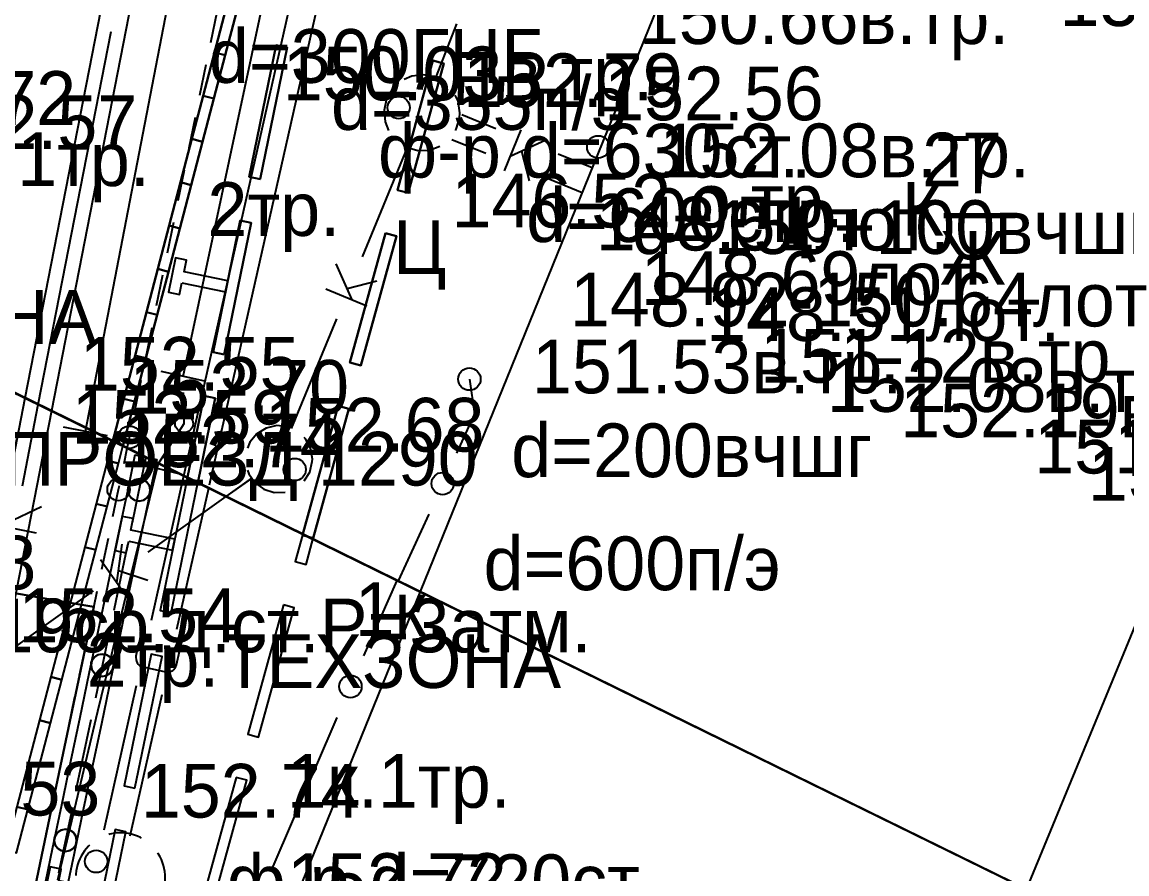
# Model space of a CAD drawing. Header units: metres. Extents: x -2743 to 126, y 13412 to 13916.
# Drawn here: x -1899.13 to -1874.43, y 13671.37 to 13690.41 of the extents above; entities that cross this region are included whole.
import ezdxf

# ---------------------------------------------------------------- set-up
doc = ezdxf.new("R2010")
doc.units = ezdxf.units.M
for name, color, linetype in [('0_геоподоснова', 7, 'Continuous'), ('link-улица Берзарина_Граница работ$0$ГП_Граница проектирования', 7, 'Continuous'), ('link-улица Берзарина_Покрытия — Новые$0$ДВ_ПП_Тип2_Р_покрытия_ПЧ_Местные', 7, 'Continuous'), ('output[1-12]_3_ДЖКХ-24_03233kl$0$Красные линии', 7, 'Continuous'), ('output[1-12]_3_ДЖКХ-24_03233pp$0$Водосток проектный', 7, 'Continuous'), ('output[1-12]_3_ДЖКХ-24_03233tp$0$Горизонтали', 7, 'Continuous'), ('output[1-12]_3_ДЖКХ-24_03233tp$0$Граница улицы', 7, 'Continuous'), ('output[1-12]_3_ДЖКХ-24_03233tp$0$Здания', 7, 'Continuous'), ('output[1-12]_3_ДЖКХ-24_03233tp$0$Колодцы', 7, 'Continuous'), ('output[1-12]_3_ДЖКХ-24_03233tp$0$Ограды', 7, 'Continuous'), ('output[1-12]_3_ДЖКХ-24_03233up$0$Водопровод', 7, 'Continuous'), ('output[1-12]_3_ДЖКХ-24_03233up$0$Водосток', 7, 'Continuous'), ('output[1-12]_3_ДЖКХ-24_03233up$0$Газопровод', 7, 'Continuous'), ('output[1-12]_3_ДЖКХ-24_03233up$0$Кабели', 7, 'Continuous'), ('output[1-12]_3_ДЖКХ-24_03233up$0$Кабель связи', 7, 'Continuous'), ('output[1-12]_3_ДЖКХ-24_03233up$0$Канализация самотёчная', 7, 'Continuous'), ('output[1-12]_brd$0$Граница заказа', 7, 'Continuous'), ('output[19-22]_3_ДЖКХ-25_01840tp$0$Бортовой камень', 7, 'Continuous'), ('output[19-22]_3_ДЖКХ-25_01840tp$0$Горизонтали', 7, 'Continuous'), ('output[19-22]_3_ДЖКХ-25_01840tp$0$Граница улицы', 7, 'Continuous'), ('output[19-22]_3_ДЖКХ-25_01840tp$0$Здания', 7, 'Continuous'), ('output[19-22]_3_ДЖКХ-25_01840tp$0$Колодцы', 7, 'Continuous'), ('output[19-22]_3_ДЖКХ-25_01840tp$0$Фонари', 7, 'Continuous'), ('output[19-22]_3_ДЖКХ-25_01840up$0$Водосток', 7, 'Continuous'), ('output[19-22]_3_ДЖКХ-25_01840up$0$Газопровод', 7, 'Continuous'), ('output[19-22]_3_ДЖКХ-25_01840up$0$Кабели', 7, 'Continuous'), ('output[19-22]_3_ДЖКХ-25_01840up$0$Кабель защиты', 7, 'Continuous'), ('output[19-22]_3_ДЖКХ-25_01840up$0$Канализация самотёчная', 7, 'Continuous'), ('output[19-22]_brd$0$Граница заказа', 7, 'Continuous')]:
    doc.layers.add(name, color=color, linetype=linetype)

msp = doc.modelspace()

# ---------------------------------------------------------------- linework, layer by layer
at = {"layer": '0_геоподоснова'}
for points in [[(-1894.575, 13690.696), (-1894.829, 13689.728), (-1894.587, 13689.665), (-1894.334, 13690.632), (-1894.575, 13690.696)], [(-1894.829, 13689.728), (-1895.082, 13688.761), (-1894.84, 13688.698), (-1894.587, 13689.665), (-1894.829, 13689.728)], [(-1893.807, 13686.899), (-1893.203, 13689.838), (-1893.448, 13689.888), (-1894.052, 13686.95), (-1893.807, 13686.899)], [(-1889.944, 13689.547), (-1890.739, 13686.654), (-1890.498, 13686.588), (-1889.703, 13689.48), (-1889.944, 13689.547)], [(-1895.082, 13688.761), (-1895.336, 13687.794), (-1895.094, 13687.73), (-1894.84, 13688.698), (-1895.082, 13688.761)], [(-1895.336, 13687.794), (-1895.589, 13686.826), (-1895.347, 13686.763), (-1895.094, 13687.73), (-1895.336, 13687.794)], [(-1895.589, 13686.826), (-1895.842, 13685.859), (-1895.601, 13685.795), (-1895.347, 13686.763), (-1895.589, 13686.826)], [(-1895.842, 13685.859), (-1896.096, 13684.891), (-1895.854, 13684.828), (-1895.601, 13685.795), (-1895.842, 13685.859)], [(-1894.613, 13682.981), (-1894.009, 13685.92), (-1894.253, 13685.97), (-1894.858, 13683.032), (-1894.613, 13682.981)], [(-1891.004, 13685.69), (-1891.8, 13682.797), (-1891.558, 13682.731), (-1890.763, 13685.623), (-1891.004, 13685.69)], [(-1895.56, 13684.58), (-1894.581, 13684.378), (-1894.53, 13684.623), (-1895.51, 13684.825), (-1895.457, 13685.084), (-1895.701, 13685.135), (-1895.858, 13684.371), (-1895.614, 13684.32), (-1895.56, 13684.58)], [(-1896.096, 13684.891), (-1896.349, 13683.924), (-1896.107, 13683.861), (-1895.854, 13684.828), (-1896.096, 13684.891)], [(-1896.349, 13683.924), (-1896.603, 13682.957), (-1896.361, 13682.893), (-1896.107, 13683.861), (-1896.349, 13683.924)], [(-1896.603, 13682.957), (-1896.856, 13681.989), (-1896.614, 13681.926), (-1896.361, 13682.893), (-1896.603, 13682.957)], [(-1895.196, 13680.146), (-1894.814, 13682.002), (-1895.059, 13682.052), (-1895.441, 13680.197), (-1895.196, 13680.146)], [(-1896.856, 13681.989), (-1897.109, 13681.022), (-1896.867, 13680.959), (-1896.614, 13681.926), (-1896.856, 13681.989)], [(-1892.065, 13681.833), (-1892.86, 13678.94), (-1892.619, 13678.874), (-1891.824, 13681.766), (-1892.065, 13681.833)]]:
    msp.add_lwpolyline(points, close=True, dxfattribs=at)
for points in [[(-1894.829, 13689.728), (-1894.575, 13690.696)], [(-1894.334, 13690.632), (-1894.587, 13689.665)], [(-1895.082, 13688.761), (-1894.829, 13689.728)], [(-1894.829, 13689.728), (-1894.587, 13689.665)], [(-1894.587, 13689.665), (-1894.829, 13689.728)], [(-1894.052, 13686.95), (-1893.448, 13689.888)], [(-1893.203, 13689.838), (-1893.807, 13686.899)], [(-1893.448, 13689.888), (-1893.203, 13689.838)], [(-1894.587, 13689.665), (-1894.84, 13688.698)], [(-1890.739, 13686.654), (-1889.944, 13689.547)], [(-1889.703, 13689.48), (-1890.498, 13686.588)], [(-1889.944, 13689.547), (-1889.703, 13689.48)], [(-1895.336, 13687.794), (-1895.082, 13688.761)], [(-1895.082, 13688.761), (-1894.84, 13688.698)], [(-1894.84, 13688.698), (-1895.082, 13688.761)], [(-1894.84, 13688.698), (-1895.094, 13687.73)], [(-1895.589, 13686.826), (-1895.336, 13687.794)], [(-1895.094, 13687.73), (-1895.347, 13686.763)], [(-1895.336, 13687.794), (-1895.094, 13687.73)], [(-1895.094, 13687.73), (-1895.336, 13687.794)], [(-1895.842, 13685.859), (-1895.589, 13686.826)], [(-1895.347, 13686.763), (-1895.601, 13685.795)], [(-1895.589, 13686.826), (-1895.347, 13686.763)], [(-1895.347, 13686.763), (-1895.589, 13686.826)], [(-1893.807, 13686.899), (-1894.052, 13686.95)], [(-1890.498, 13686.588), (-1890.739, 13686.654)], [(-1896.096, 13684.891), (-1895.842, 13685.859)], [(-1895.601, 13685.795), (-1895.854, 13684.828)], [(-1895.842, 13685.859), (-1895.601, 13685.795)], [(-1895.601, 13685.795), (-1895.842, 13685.859)], [(-1894.858, 13683.032), (-1894.253, 13685.97)], [(-1894.009, 13685.92), (-1894.613, 13682.981)], [(-1894.253, 13685.97), (-1894.009, 13685.92)], [(-1891.8, 13682.797), (-1891.004, 13685.69)], [(-1890.763, 13685.623), (-1891.558, 13682.731)], [(-1891.004, 13685.69), (-1890.763, 13685.623)], [(-1895.701, 13685.135), (-1895.858, 13684.371)], [(-1895.701, 13685.135), (-1895.858, 13684.371)], [(-1895.457, 13685.084), (-1895.701, 13685.135)], [(-1895.457, 13685.084), (-1895.701, 13685.135)], [(-1895.51, 13684.825), (-1895.457, 13685.084)], [(-1895.51, 13684.825), (-1895.457, 13685.084)], [(-1896.349, 13683.924), (-1896.096, 13684.891)], [(-1895.854, 13684.828), (-1896.107, 13683.861)], [(-1896.096, 13684.891), (-1895.854, 13684.828)], [(-1895.854, 13684.828), (-1896.096, 13684.891)], [(-1894.53, 13684.623), (-1895.51, 13684.825)], [(-1894.53, 13684.623), (-1895.51, 13684.825)], [(-1895.614, 13684.32), (-1895.56, 13684.58)], [(-1895.614, 13684.32), (-1895.56, 13684.58)], [(-1895.56, 13684.58), (-1894.581, 13684.378)], [(-1895.56, 13684.58), (-1894.581, 13684.378)], [(-1894.581, 13684.378), (-1894.53, 13684.623)], [(-1894.581, 13684.378), (-1894.53, 13684.623)], [(-1895.858, 13684.371), (-1895.614, 13684.32)], [(-1895.858, 13684.371), (-1895.614, 13684.32)], [(-1896.603, 13682.957), (-1896.349, 13683.924)], [(-1896.107, 13683.861), (-1896.361, 13682.893)], [(-1896.349, 13683.924), (-1896.107, 13683.861)], [(-1896.107, 13683.861), (-1896.349, 13683.924)], [(-1894.613, 13682.981), (-1894.858, 13683.032)], [(-1896.856, 13681.989), (-1896.603, 13682.957)], [(-1896.361, 13682.893), (-1896.614, 13681.926)], [(-1896.603, 13682.957), (-1896.361, 13682.893)], [(-1896.361, 13682.893), (-1896.603, 13682.957)], [(-1891.558, 13682.731), (-1891.8, 13682.797)], [(-1895.441, 13680.197), (-1895.059, 13682.052)], [(-1895.059, 13682.052), (-1894.814, 13682.002)], [(-1897.109, 13681.022), (-1896.856, 13681.989)], [(-1896.614, 13681.926), (-1896.867, 13680.959)], [(-1896.856, 13681.989), (-1896.614, 13681.926)], [(-1896.614, 13681.926), (-1896.856, 13681.989)], [(-1894.814, 13682.002), (-1895.196, 13680.146)], [(-1892.86, 13678.94), (-1892.065, 13681.833)], [(-1892.065, 13681.833), (-1891.824, 13681.766)], [(-1891.824, 13681.766), (-1892.619, 13678.874)], [(-1896.867, 13680.959), (-1897.109, 13681.022)], [(-1895.196, 13680.146), (-1895.441, 13680.197)], [(-1892.619, 13678.874), (-1892.86, 13678.94)]]:
    msp.add_lwpolyline(points, dxfattribs=at)
at = {"layer": 'link-улица Берзарина_Граница работ$0$ГП_Граница проектирования'}
msp.add_lwpolyline([(-1925.652, 13684.776), (-1910.389, 13675.967), (-1908.332, 13677.759), (-1907.876, 13679.448), (-1904.758, 13678.606), (-1898.282, 13677.463), (-1897.523, 13677.341), (-1897.595, 13676.996), (-1898.092, 13674.632), (-1898.516, 13672.615), (-1899.087, 13669.905), (-1899.186, 13669.415), (-1899.224, 13669.07), (-1899.205, 13668.028), (-1898.951, 13666.832), (-1898.452, 13665.716), (-1898.191, 13665.303), (-1897.752, 13664.749), (-1897.622, 13664.604), (-1896.676, 13663.934), (-1892.541, 13661.442), (-1881.058, 13654.762), (-1868.528, 13647.482)], dxfattribs=at)
at = {"layer": 'link-улица Берзарина_Покрытия — Новые$0$ДВ_ПП_Тип2_Р_покрытия_ПЧ_Местные'}
msp.add_lwpolyline([(-1899.087, 13669.905), (-1898.516, 13672.615), (-1898.092, 13674.632), (-1897.595, 13676.996), (-1897.523, 13677.341), (-1898.282, 13677.463), (-1904.758, 13678.606)], dxfattribs=at)
at = {"layer": 'output[1-12]_3_ДЖКХ-24_03233kl$0$Красные линии'}
for points in [[(-1897.109, 13681.022), (-1897.218, 13680.609), (-1896.976, 13680.545), (-1896.867, 13680.959), (-1897.109, 13681.022)], [(-1897.218, 13680.609), (-1897.471, 13679.641), (-1897.229, 13679.578), (-1896.976, 13680.545), (-1897.218, 13680.609)], [(-1895.8, 13677.208), (-1895.196, 13680.146), (-1895.441, 13680.197), (-1896.045, 13677.258), (-1895.8, 13677.208)], [(-1897.471, 13679.641), (-1897.724, 13678.674), (-1897.483, 13678.61), (-1897.229, 13679.578), (-1897.471, 13679.641)], [(-1896.747, 13678.806), (-1895.768, 13678.605), (-1895.718, 13678.85), (-1896.697, 13679.051), (-1896.644, 13679.311), (-1896.889, 13679.361), (-1897.046, 13678.597), (-1896.801, 13678.547), (-1896.747, 13678.806)], [(-1892.86, 13678.94), (-1893.022, 13678.349), (-1892.781, 13678.283), (-1892.619, 13678.874), (-1892.86, 13678.94)], [(-1897.724, 13678.674), (-1897.978, 13677.706), (-1897.736, 13677.643), (-1897.483, 13678.61), (-1897.724, 13678.674)], [(-1897.978, 13677.706), (-1898.231, 13676.739), (-1897.989, 13676.676), (-1897.736, 13677.643), (-1897.978, 13677.706)], [(-1893.287, 13677.385), (-1894.082, 13674.492), (-1893.841, 13674.426), (-1893.046, 13677.319), (-1893.287, 13677.385)], [(-1898.231, 13676.739), (-1898.485, 13675.772), (-1898.243, 13675.708), (-1897.989, 13676.676), (-1898.231, 13676.739)], [(-1896.606, 13673.29), (-1896.001, 13676.228), (-1896.246, 13676.279), (-1896.85, 13673.34), (-1896.606, 13673.29)], [(-1898.485, 13675.772), (-1898.738, 13674.804), (-1898.496, 13674.741), (-1898.243, 13675.708), (-1898.485, 13675.772)], [(-1898.738, 13674.804), (-1898.991, 13673.837), (-1898.749, 13673.774), (-1898.496, 13674.741), (-1898.738, 13674.804)], [(-1898.991, 13673.837), (-1899.245, 13672.87), (-1899.003, 13672.806), (-1898.749, 13673.774), (-1898.991, 13673.837)], [(-1894.347, 13673.528), (-1895.142, 13670.635), (-1894.901, 13670.569), (-1894.106, 13673.462), (-1894.347, 13673.528)], [(-1899.245, 13672.87), (-1899.498, 13671.902), (-1899.256, 13671.839), (-1899.003, 13672.806), (-1899.245, 13672.87)], [(-1897.411, 13669.372), (-1896.807, 13672.31), (-1897.052, 13672.36), (-1897.656, 13669.422), (-1897.411, 13669.372)], [(-1898.359, 13670.97), (-1897.379, 13670.769), (-1897.329, 13671.014), (-1898.308, 13671.215), (-1898.255, 13671.475), (-1898.5, 13671.525), (-1898.657, 13670.761), (-1898.412, 13670.711), (-1898.359, 13670.97)]]:
    msp.add_lwpolyline(points, close=True, dxfattribs=at)
at = {"layer": 'output[1-12]_3_ДЖКХ-24_03233tp$0$Горизонтали'}
msp.add_circle((-1896.972, 13679.96), 0.25, dxfattribs=at)
at = {"layer": 'output[1-12]_3_ДЖКХ-24_03233tp$0$Граница улицы'}
for points in [[(-1896.851, 13680.541), (-1896.779, 13680.888)], [(-1897.098, 13679.359), (-1896.972, 13679.96), (-1896.953, 13680.052)], [(-1897.347, 13678.177), (-1897.201, 13678.87)], [(-1897.595, 13676.996), (-1897.45, 13677.688)], [(-1897.844, 13675.814), (-1897.698, 13676.506)], [(-1898.092, 13674.632), (-1897.947, 13675.325)], [(-1898.341, 13673.45), (-1898.195, 13674.143)], [(-1898.589, 13672.268), (-1898.444, 13672.961)], [(-1898.838, 13671.087), (-1898.692, 13671.779)]]:
    msp.add_lwpolyline(points, dxfattribs=at)
at = {"layer": 'output[1-12]_3_ДЖКХ-24_03233tp$0$Здания'}
msp.add_lwpolyline([(-1890.233, 13677.678), (-1893.337, 13670.038), (-1879.715, 13664.16), (-1873.416, 13661.442), (-1873.905, 13660.31), (-1862.637, 13655.602), (-1844.846, 13648.235), (-1830.237, 13642.339), (-1829.719, 13643.578), (-1826.253, 13642.128), (-1814.365, 13637.154), (-1811.871, 13643.272)], dxfattribs=at)
at = {"layer": 'output[1-12]_3_ДЖКХ-24_03233tp$0$Колодцы'}
msp.add_circle((-1897.474, 13671.65), 0.25, dxfattribs=at)
at = {"layer": 'output[1-12]_3_ДЖКХ-24_03233tp$0$Ограды'}
for points in [[(-1896.607, 13680.734), (-1896.776, 13679.919), (-1896.811, 13679.755)], [(-1896.362, 13680.683), (-1896.531, 13679.868), (-1896.669, 13679.215)], [(-1896.607, 13680.734), (-1896.117, 13680.632)], [(-1896.117, 13680.632), (-1896.287, 13679.817), (-1896.321, 13679.653)], [(-1896.811, 13679.755), (-1897.016, 13678.776)], [(-1896.321, 13679.653), (-1896.527, 13678.675)], [(-1897.016, 13678.776), (-1897.222, 13677.798)], [(-1896.772, 13678.726), (-1897.08, 13677.258)], [(-1896.527, 13678.675), (-1896.733, 13677.696)], [(-1897.222, 13677.798), (-1897.428, 13676.819)], [(-1896.733, 13677.696), (-1896.938, 13676.718)], [(-1897.428, 13676.819), (-1897.634, 13675.841)], [(-1897.183, 13676.768), (-1897.492, 13675.301)], [(-1896.938, 13676.718), (-1897.144, 13675.739)], [(-1897.634, 13675.841), (-1897.839, 13674.862)], [(-1897.144, 13675.739), (-1897.35, 13674.76)], [(-1897.839, 13674.862), (-1898.045, 13673.883)], [(-1897.595, 13674.811), (-1897.903, 13673.343)], [(-1897.35, 13674.76), (-1897.556, 13673.782)], [(-1898.045, 13673.883), (-1898.251, 13672.905)], [(-1897.556, 13673.782), (-1897.761, 13672.803)], [(-1898.251, 13672.905), (-1898.457, 13671.926)], [(-1898.006, 13672.854), (-1898.315, 13671.386)], [(-1897.761, 13672.803), (-1897.967, 13671.825)], [(-1898.457, 13671.926), (-1898.662, 13670.948)], [(-1897.967, 13671.825), (-1898.173, 13670.846)]]:
    msp.add_lwpolyline(points, dxfattribs=at)
for points in [[(-1896.265, 13679.949), (-1896.284, 13680.046), (-1896.338, 13680.126), (-1896.417, 13680.179), (-1896.515, 13680.199), (-1896.612, 13680.179), (-1896.691, 13680.126), (-1896.745, 13680.046), (-1896.765, 13679.949), (-1896.745, 13679.852), (-1896.691, 13679.772), (-1896.612, 13679.719), (-1896.515, 13679.699), (-1896.417, 13679.719), (-1896.338, 13679.772), (-1896.284, 13679.852), (-1896.265, 13679.949)], [(-1897.087, 13676.034), (-1897.107, 13676.132), (-1897.161, 13676.211), (-1897.24, 13676.265), (-1897.337, 13676.284), (-1897.435, 13676.265), (-1897.514, 13676.211), (-1897.568, 13676.132), (-1897.587, 13676.034), (-1897.568, 13675.937), (-1897.514, 13675.858), (-1897.435, 13675.804), (-1897.337, 13675.784), (-1897.24, 13675.804), (-1897.161, 13675.858), (-1897.107, 13675.937), (-1897.087, 13676.034)], [(-1897.91, 13672.12), (-1897.93, 13672.217), (-1897.984, 13672.297), (-1898.063, 13672.35), (-1898.16, 13672.37), (-1898.258, 13672.35), (-1898.337, 13672.297), (-1898.391, 13672.217), (-1898.41, 13672.12), (-1898.391, 13672.023), (-1898.337, 13671.943), (-1898.258, 13671.89), (-1898.16, 13671.87), (-1898.063, 13671.89), (-1897.984, 13671.943), (-1897.93, 13672.023), (-1897.91, 13672.12)]]:
    msp.add_lwpolyline(points, close=True, dxfattribs=at)
for centre in [(-1896.515, 13679.949), (-1896.515, 13679.949), (-1897.337, 13676.034), (-1897.337, 13676.034), (-1898.16, 13672.12), (-1898.16, 13672.12)]:
    msp.add_circle(centre, 0.25, dxfattribs=at)
at = {"layer": 'output[1-12]_3_ДЖКХ-24_03233up$0$Водосток'}
for points in [[(-1896.239, 13677.041), (-1895.511, 13680.266)], [(-1895.67, 13676.839), (-1894.957, 13679.994)], [(-1896.517, 13676.544), (-1896.578, 13676.273), (-1896.584, 13676.234), (-1896.584, 13676.204), (-1896.582, 13676.161), (-1896.572, 13676.121), (-1896.558, 13676.09), (-1896.535, 13676.058), (-1896.508, 13676.031), (-1896.482, 13676.018), (-1896.457, 13676.008), (-1895.886, 13675.879), (-1895.86, 13675.878), (-1895.839, 13675.88), (-1895.811, 13675.888), (-1895.79, 13675.9), (-1895.762, 13675.917), (-1895.737, 13675.937), (-1895.716, 13675.965), (-1895.69, 13676.006), (-1895.678, 13676.041), (-1895.61, 13676.343)], [(-1897.298, 13672.353), (-1896.57, 13675.578)], [(-1896.712, 13672.221), (-1896, 13675.376)], [(-1896.459, 13672.172), (-1896.485, 13672.185), (-1896.548, 13672.214), (-1896.614, 13672.239), (-1896.681, 13672.258), (-1896.749, 13672.273), (-1896.818, 13672.284), (-1896.888, 13672.289), (-1896.957, 13672.29), (-1897.027, 13672.285), (-1897.096, 13672.276), (-1897.165, 13672.262), (-1897.193, 13672.254)], [(-1897.623, 13672.01), (-1897.644, 13671.99), (-1897.691, 13671.938), (-1897.735, 13671.884), (-1897.774, 13671.826), (-1897.809, 13671.766), (-1897.84, 13671.704), (-1897.867, 13671.639), (-1897.889, 13671.573), (-1897.907, 13671.505), (-1897.919, 13671.437), (-1897.927, 13671.367), (-1897.928, 13671.338)], [(-1895.946, 13671.115), (-1895.941, 13671.143), (-1895.933, 13671.213), (-1895.93, 13671.283), (-1895.932, 13671.352), (-1895.939, 13671.422), (-1895.95, 13671.491), (-1895.967, 13671.558), (-1895.988, 13671.625), (-1896.013, 13671.69), (-1896.044, 13671.753), (-1896.078, 13671.814), (-1896.094, 13671.838)]]:
    msp.add_lwpolyline(points, dxfattribs=at)
at = {"layer": 'output[1-12]_3_ДЖКХ-24_03233up$0$Кабели'}
for points in [[(-1898.33, 13671.24), (-1897.44, 13675.01), (-1896.11, 13680.43)], [(-1895.624, 13680.311), (-1896.596, 13680.549)], [(-1896.11, 13680.43), (-1896.077, 13680.543)], [(-1891.492, 13676.246), (-1890.746, 13677.93)], [(-1893.536, 13671.483), (-1892.084, 13674.868)]]:
    msp.add_lwpolyline(points, dxfattribs=at)
msp.add_circle((-1891.789, 13675.557), 0.25, dxfattribs=at)
at = {"layer": 'output[1-12]_3_ДЖКХ-24_03233up$0$Канализация самотёчная'}
for points in [[(-1898.474, 13681.719), (-1899.456, 13676.692), (-1900.074, 13676.813), (-1899.06, 13682.006)], [(-1899.122, 13680.043), (-1898.767, 13681.863)], [(-1899.32, 13679.286), (-1898.697, 13679.582)], [(-1896.308, 13678.563), (-1894.566, 13679.803)], [(-1899.784, 13679.183), (-1898.812, 13678.993)], [(-1897.011, 13677.874), (-1896.891, 13678.742)], [(-1897.38, 13678.394), (-1896.806, 13677.587)], [(-1896.973, 13678.149), (-1896.317, 13677.935)], [(-1899.272, 13676.453), (-1897.53, 13677.693)]]:
    msp.add_lwpolyline(points, dxfattribs=at)
at = {"layer": 'output[1-12]_brd$0$Граница заказа'}
msp.add_lwpolyline([(-1548.477, 13587.979), (-1676.866, 13613.821), (-1826.623, 13646.49), (-1941.493, 13702.811), (-1939.549, 13742.563), (-1946.321, 13757.807), (-2014.549, 13775.285), (-2049.484, 13776.598), (-2061.844, 13786.697), (-2071.032, 13788.68), (-2071.376, 13780.544), (-2071.931, 13777.299), (-2073.348, 13774.272), (-2077.472, 13770.511), (-2078.904, 13770.009), (-2095.38, 13773.45), (-2141.494, 13783.622), (-2188.318, 13793.951), (-2191.54, 13794.789), (-2200.754, 13795.888), (-2200.859, 13795.91), (-2208.042, 13797.44), (-2324.427, 13822.225)], dxfattribs=at)
at = {"layer": 'output[19-22]_3_ДЖКХ-25_01840tp$0$Бортовой камень'}
for points in [[(-1894.912, 13689.948), (-1894.77, 13690.634)], [(-1895.154, 13688.773), (-1895.012, 13689.459)], [(-1895.396, 13687.598), (-1895.255, 13688.283)], [(-1895.638, 13686.422), (-1895.497, 13687.108)], [(-1895.881, 13685.247), (-1895.739, 13685.932)], [(-1896.123, 13684.071), (-1895.982, 13684.757)], [(-1896.365, 13682.896), (-1896.224, 13683.582)], [(-1896.608, 13681.72), (-1896.466, 13682.406)], [(-1896.779, 13680.888), (-1896.709, 13681.231)]]:
    msp.add_lwpolyline(points, dxfattribs=at)
at = {"layer": 'output[19-22]_3_ДЖКХ-25_01840tp$0$Горизонтали'}
for centre in [(-1886.25, 13687.618), (-1896.73, 13681.129)]:
    msp.add_circle(centre, 0.25, dxfattribs=at)
at = {"layer": 'output[19-22]_3_ДЖКХ-25_01840tp$0$Здания'}
for points in [[(-1879.577, 13664.1), (-1879.536, 13664.083), (-1874.397, 13676.546), (-1870.317, 13686.443), (-1870.15, 13686.849), (-1865.896, 13697.167), (-1879.439, 13702.751), (-1879.962, 13702.966), (-1883.185, 13695.032), (-1890.233, 13677.678)], [(-1890.233, 13677.678), (-1893.063, 13670.713)]]:
    msp.add_lwpolyline(points, dxfattribs=at)
at = {"layer": 'output[19-22]_3_ДЖКХ-25_01840tp$0$Колодцы'}
for centre in [(-1890.711, 13688.495), (-1893.035, 13680.407)]:
    msp.add_circle(centre, 0.25, dxfattribs=at)
at = {"layer": 'output[19-22]_3_ДЖКХ-25_01840tp$0$Фонари'}
msp.add_circle((-1895.508, 13681.434), 0.2, dxfattribs=at)
at = {"layer": 'output[19-22]_3_ДЖКХ-25_01840up$0$Водосток'}
for points in [[(-1895.527, 13680.196), (-1892.411, 13694.001)], [(-1894.942, 13680.064), (-1891.825, 13693.869)]]:
    msp.add_lwpolyline(points, dxfattribs=at)
at = {"layer": 'output[19-22]_3_ДЖКХ-25_01840up$0$Кабели'}
for points in [[(-1895.53, 13682.49), (-1893.47, 13692.12), (-1893.24, 13693.93), (-1889.67, 13710.46)], [(-1895.041, 13682.385), (-1896.019, 13682.595)], [(-1889.13, 13682.428), (-1889.015, 13681.652), (-1889.417, 13680.774)], [(-1896.077, 13680.543), (-1895.508, 13681.434), (-1895.522, 13682.127)], [(-1890.04, 13679.41), (-1890.722, 13677.918)]]:
    msp.add_lwpolyline(points, dxfattribs=at)
for centre in [(-1889.13, 13682.428), (-1889.728, 13680.092)]:
    msp.add_circle(centre, 0.25, dxfattribs=at)
at = {"layer": 'output[19-22]_3_ДЖКХ-25_01840up$0$Кабель защиты'}
for points in [[(-1897.71, 13681.258), (-1893.186, 13704.685), (-1891.38, 13712.826)], [(-1897.219, 13681.163), (-1898.201, 13681.353)]]:
    msp.add_lwpolyline(points, dxfattribs=at)
at = {"layer": 'output[19-22]_3_ДЖКХ-25_01840up$0$Канализация самотёчная'}
for points in [[(-1899.06, 13682.006), (-1895.547, 13700)], [(-1894.906, 13700), (-1898.474, 13681.719)], [(-1898.767, 13681.863), (-1897.141, 13690.195)], [(-1889.883, 13689.158), (-1889.407, 13690.368)], [(-1889.797, 13689.116), (-1889.883, 13689.158), (-1889.945, 13689.188), (-1890.16, 13689.229), (-1890.418, 13689.199), (-1890.587, 13689.122)], [(-1890.932, 13688.775), (-1890.98, 13688.694), (-1891.038, 13688.44), (-1891.016, 13688.181), (-1890.935, 13687.982)], [(-1889.34, 13688.38), (-1889.38, 13688.637), (-1889.448, 13688.775)], [(-1889.444, 13687.983), (-1889.424, 13688.011), (-1889.409, 13688.062), (-1889.348, 13688.26), (-1889.34, 13688.38)], [(-1889.296, 13688.34), (-1888.535, 13688.03)], [(-1887.976, 13688.001), (-1888.349, 13687.083)], [(-1889.522, 13687.784), (-1888.761, 13687.474)], [(-1888.216, 13687.41), (-1887.419, 13687.774)], [(-1891.522, 13685.159), (-1890.51, 13687.607)], [(-1890.586, 13687.637), (-1890.569, 13687.626), (-1890.51, 13687.607), (-1890.28, 13687.535), (-1890.02, 13687.547), (-1889.79, 13687.632)], [(-1887.964, 13687.525), (-1887.794, 13686.857)], [(-1887.145, 13687.464), (-1886.384, 13687.154)], [(-1887.372, 13686.908), (-1886.611, 13686.598)], [(-1891.751, 13684.202), (-1892.111, 13685.001)], [(-1891.865, 13684.455), (-1891.196, 13684.622)], [(-1892.34, 13684.446), (-1891.425, 13684.067)], [(-1893.107, 13681.324), (-1892.095, 13683.773)], [(-1893.25, 13681.37), (-1893.438, 13681.388), (-1893.676, 13681.333), (-1893.883, 13681.205), (-1894.039, 13681.016), (-1894.089, 13680.883)], [(-1892.64, 13680.64), (-1892.68, 13680.881), (-1892.795, 13681.096), (-1892.827, 13681.126)], [(-1892.823, 13680.151), (-1892.699, 13680.349), (-1892.642, 13680.587), (-1892.64, 13680.64)], [(-1894.089, 13680.396), (-1894.064, 13680.31), (-1893.993, 13680.211), (-1893.922, 13680.111), (-1893.724, 13679.969), (-1893.491, 13679.897), (-1893.249, 13679.904)], [(-1894.566, 13679.803), (-1893.993, 13680.211)], [(-1894.566, 13679.803), (-1893.996, 13680.209)]]:
    msp.add_lwpolyline(points, dxfattribs=at)
at = {"layer": 'output[19-22]_brd$0$Граница заказа'}
msp.add_lwpolyline([(-1941.493, 13702.811), (-1826.623, 13646.49)], dxfattribs=at)

# ---------------------------------------------------------------- texts
at = {"layer": 'output[1-12]_3_ДЖКХ-24_03233kl$0$Красные линии'}
for s, p in [('ПР.ПРОЕЗД 1290', (-1902.228, 13680.049)), ('ТЕХЗОНА', (-1894.647, 13675.526))]:
    msp.add_text(s, height=1.2, dxfattribs=at).set_placement(p)
at = {"layer": 'output[1-12]_3_ДЖКХ-24_03233pp$0$Водосток проектный'}
msp.add_text('150.30лот.пр.', height=1.2, dxfattribs=at).set_placement((-1875.3, 13679.708))
at = {"layer": 'output[1-12]_3_ДЖКХ-24_03233tp$0$Горизонтали'}
for s, p in [('152.59', (-1898.022, 13680.988)), ('152.74', (-1896.942, 13680.459)), ('152.58', (-1903.722, 13677.728)), ('152.53', (-1902.29, 13672.675)), ('152.72', (-1893.204, 13670.632))]:
    msp.add_text(s, height=1.2, dxfattribs=at).set_placement(p)
at = {"layer": 'output[1-12]_3_ДЖКХ-24_03233tp$0$Колодцы'}
for s, p in [('152.54', (-1899.211, 13676.549)), ('152.74', (-1896.474, 13672.629))]:
    msp.add_text(s, height=1.2, dxfattribs=at).set_placement(p)
at = {"layer": 'output[1-12]_3_ДЖКХ-24_03233up$0$Водопровод'}
msp.add_text('150.03в.тр.', height=1.2, dxfattribs=at).set_placement((-1893.302, 13688.66))
at = {"layer": 'output[1-12]_3_ДЖКХ-24_03233up$0$Водосток'}
for s, p in [('d=600стр.', (-1887.86, 13685.491)), ('ф-р d=720ст.', (-1894.555, 13670.606))]:
    msp.add_text(s, height=1.2, dxfattribs=at).set_placement(p)
at = {"layer": 'output[1-12]_3_ДЖКХ-24_03233up$0$Газопровод'}
for s, p in [('151.12в.тр.', (-1882.63, 13682.349)), ('d=219ср.д.ст.Р=3атм.', (-1902.491, 13676.322))]:
    msp.add_text(s, height=1.2, dxfattribs=at).set_placement(p)
at = {"layer": 'output[1-12]_3_ДЖКХ-24_03233up$0$Кабели'}
for s, p in [('146.52 о.тр.', (-1889.529, 13685.817)), ('152.08в.тр.', (-1881.136, 13681.695)), ('152.19в.каб.', (-1879.5, 13681.128)), ('151.97в.тр.', (-1876.502, 13680.319)), ('2тр.', (-1897.688, 13675.555)), ('1к.1тр.', (-1893.213, 13672.849))]:
    msp.add_text(s, height=1.2, dxfattribs=at).set_placement(p)
at = {"layer": 'output[1-12]_3_ДЖКХ-24_03233up$0$Кабель связи'}
msp.add_text('d=300ГНБ', height=1.2, dxfattribs=at).set_placement((-1894.952, 13689.049))
at = {"layer": 'output[1-12]_3_ДЖКХ-24_03233up$0$Канализация самотёчная'}
for s, p in [('d=355п/э', (-1892.224, 13687.998)), ('ф-р d=630ст.', (-1891.172, 13686.933)), ('148.51лот.', (-1886.304, 13685.303)), ('148.69лот.', (-1885.298, 13684.085)), ('148.51лот.', (-1883.838, 13683.28))]:
    msp.add_text(s, height=1.2, dxfattribs=at).set_placement(p)
at = {"layer": 'output[19-22]_3_ДЖКХ-25_01840tp$0$Горизонтали'}
for s, p in [('152.72', (-1902.831, 13688.11)), ('152.56', (-1886.118, 13688.212)), ('152.57', (-1901.465, 13687.569)), ('152.55', (-1897.837, 13682.172)), ('152.70', (-1896.729, 13681.656))]:
    msp.add_text(s, height=1.2, dxfattribs=at).set_placement(p)
at = {"layer": 'output[19-22]_3_ДЖКХ-25_01840tp$0$Граница улицы'}
for s, p in [('Ц', (-1890.836, 13684.775)), ('УЛИЦА БЕРЗАРИНА', (-1913.082, 13683.216))]:
    msp.add_text(s, height=1.2, dxfattribs=at).set_placement(p)
at = {"layer": 'output[19-22]_3_ДЖКХ-25_01840tp$0$Здания'}
for s, p in [('27', (-1879.008, 13686.736)), ('К—', (-1879.462, 13685.636)), ('Ж', (-1878.613, 13684.536))]:
    msp.add_text(s, height=1.2, dxfattribs=at).set_placement(p)
at = {"layer": 'output[19-22]_3_ДЖКХ-25_01840tp$0$Колодцы'}
for s, p in [('152.79', (-1889.27, 13688.506)), ('152.68', (-1893.703, 13680.809))]:
    msp.add_text(s, height=1.2, dxfattribs=at).set_placement(p)
at = {"layer": 'output[19-22]_3_ДЖКХ-25_01840up$0$Водосток'}
msp.add_text('d=600п/э', height=1.2, dxfattribs=at).set_placement((-1888.813, 13677.711))
at = {"layer": 'output[19-22]_3_ДЖКХ-25_01840up$0$Газопровод'}
for s, p in [('150.66в.тр.', (-1885.341, 13689.917)), ('151.53в.тр.', (-1887.731, 13682.11))]:
    msp.add_text(s, height=1.2, dxfattribs=at).set_placement(p)
at = {"layer": 'output[19-22]_3_ДЖКХ-25_01840up$0$Кабели'}
for s, p in [('153.05в.к.', (-1875.933, 13690.319)), ('152.08в.тр.', (-1884.879, 13686.939)), ('2тр.', (-1894.986, 13685.628)), ('1к.', (-1891.693, 13676.689))]:
    msp.add_text(s, height=1.2, dxfattribs=at).set_placement(p)
at = {"layer": 'output[19-22]_3_ДЖКХ-25_01840up$0$Кабель защиты'}
msp.add_text('1тр.', height=1.2, dxfattribs=at).set_placement((-1899.241, 13686.742))
at = {"layer": 'output[19-22]_3_ДЖКХ-25_01840up$0$Канализация самотёчная'}
for s, p in [('d=150+100вчшг', (-1885.497, 13685.225)), ('148.92-150.64лот', (-1886.881, 13683.605)), ('d=200вчшг', (-1888.195, 13680.237))]:
    msp.add_text(s, height=1.2, dxfattribs=at).set_placement(p)

doc.saveas('drawing.dxf')
